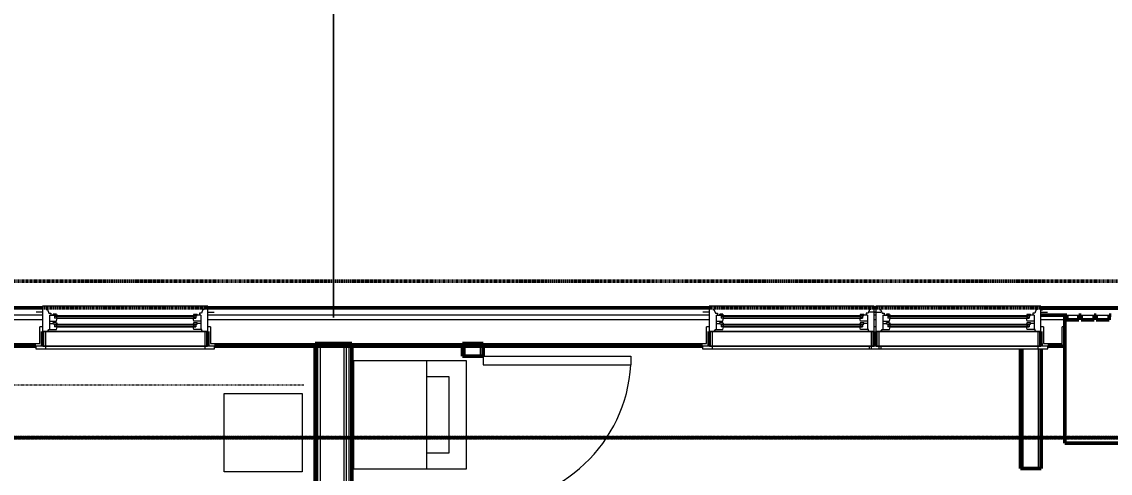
# Model space of a CAD drawing. Header units: inches. Extents: x -4217 to -1814, y 9706 to 12425.
# Drawn here: x -3410.5 to -3159.7, y 12080.5 to 12184.4 of the extents above; entities that cross this region are included whole.
import ezdxf

# ---------------------------------------------------------------- set-up
doc = ezdxf.new("R2010")
doc.units = ezdxf.units.IN
doc.header["$MEASUREMENT"] = 0
for name, pattern in [('Dash', [0.25, 0.125, -0.125]), ('Dash 1_16_', [0.125, 0.0625, -0.0625]), ('Double Dash 3_8_', [1, 0.375, -0.125, 0.125, -0.125, 0.125, -0.125])]:
    doc.linetypes.add(name, pattern=pattern)
for name, color, linetype, lineweight in [('A-ANNO-DIMS', 211, 'Continuous', 9), ('A-ANNO-DIMS-96', 211, 'Continuous', 9), ('A-DOOR-1', 250, 'Continuous', 9), ('A-DOOR-2', 90, 'Continuous', 20), ('A-GENM-2', 250, 'Continuous', 9), ('A-GENM-3', 10, 'Continuous', 50), ('A-GLAZ-1', 250, 'Continuous', 9), ('A-GLAZ-2', 90, 'Continuous', 20), ('A-GLAZ-4', 10, 'Continuous', 50), ('A-WALL', 113, 'Continuous', 13), ('A-WALL-3', 10, 'Continuous', 50), ('A-WALL-4', 50, 'Continuous', 13), ('C-PROP-LINE-1', 10, 'Double Dash 3_8_', 50), ('C-PROP-LINE-2', 91, 'Dash 1_16_', 50), ('I-FURN-1', 250, 'Continuous', 9), ('I-FURN-HDLN-1', 250, 'Dash', 9), ('I-WALL-3', 2, 'Continuous', 50), ('P-SANR-FIXT-2', 250, 'Continuous', 9)]:
    doc.layers.add(name, color=color, linetype=linetype, lineweight=lineweight)
doc.styles.add('Century Gothic', font='ufonts.com_century-gothic.ttf', dxfattribs={"height": 9})
doc.dimstyles.new('OD__1_8__Tol__', dxfattribs={"dimscale": 12, "dimtxt": 9.397514, "dimasz": 1, "dimexe": 0.75, "dimexo": 0.5, "dimgap": 0.125, "dimtad": 1, "dimdec": 3, "dimrnd": 0.125, "dimzin": 3, "dimdsep": 46, "dimlunit": 4, "dimtxsty": 'Century Gothic', "dimblk1": 'OBLIQUE', "dimblk2": 'OBLIQUE', "dimsah": 1, "dimcen": 0.09, "dimdle": 0.75, "dimazin": 0, "dimtfac": 1, "dimtdec": 4, "dimtix": 1, "dimtmove": 0, "dimatfit": 3, "dimfxl": 1, "dimtvp": 1, "dimtfill": 1, "dimfrac": 2, "dimtolj": 1, "dimtzin": 0, "dimarcsym": 2})

# ---------------------------------------------------------------- blocks, each defined once
blk = doc.blocks.new('DIMBLOCK1-FLOOR PLAN - 3RD FLOOR')
at = {"layer": 'A-ANNO-DIMS-96'}
for p, q in [((-3856.29, 12120.15), (-3856.29, 12244.86)), ((-3338.72, 12116.34), (-3338.72, 12244.86)), ((-3865.29, 12235.86), (-3338.72, 12235.86)), ((-3856.29, 12235.86), (-3856.29, 12120.15)), ((-3338.72, 12235.86), (-3338.72, 12116.34))]:
    blk.add_line(p, q, dxfattribs=at)
at = {"layer": 'A-ANNO-DIMS-96', "lineweight": 50}
for p, q in [((-3856.29, 12235.86), (-3850.29, 12241.86)), ((-3338.72, 12235.86), (-3332.72, 12241.86)), ((-3856.29, 12235.86), (-3862.29, 12229.86)), ((-3338.72, 12235.86), (-3344.72, 12229.86))]:
    blk.add_line(p, q, dxfattribs=at)
at = {"layer": 'A-ANNO-DIMS-96', "color": 0, "insert": (-3628.23, 12248.89), "char_height": 9, "width": 73.7481, "attachment_point": 1, "line_spacing_factor": 0.984502, "style": 'Century Gothic', "bg_fill": 3, "box_fill_scale": 1.25, "bg_fill_color": 256, "bg_fill_true_color": 13158600, "bg_fill_transparency": 0}
blk.add_mtext('43\' - 1 5/8"', dxfattribs=at)
blk = doc.blocks.new('_Oblique')
at = {"color": 0, "linetype": 'ByBlock', "lineweight": -2}
blk.add_line((-0.5, -0.5), (0.5, 0.5), dxfattribs=at)
blk = doc.blocks.new('DIMBLOCK2-FLOOR PLAN - 3RD FLOOR')
at = {"layer": 'A-ANNO-DIMS-96'}
for p, q in [((-3338.72, 12116.34), (-3338.72, 12244.86)), ((-3137.12, 12116.34), (-3137.12, 12244.86)), ((-3338.72, 12235.86), (-3137.12, 12235.86)), ((-3338.72, 12235.86), (-3338.72, 12116.34)), ((-3137.12, 12235.86), (-3137.12, 12116.34))]:
    blk.add_line(p, q, dxfattribs=at)
at = {"layer": 'A-ANNO-DIMS-96', "lineweight": 50}
for p, q in [((-3338.72, 12235.86), (-3332.72, 12241.86)), ((-3137.12, 12235.86), (-3131.12, 12241.86)), ((-3338.72, 12235.86), (-3344.72, 12229.86)), ((-3137.12, 12235.86), (-3143.12, 12229.86))]:
    blk.add_line(p, q, dxfattribs=at)
at = {"layer": 'A-ANNO-DIMS-96', "color": 0, "insert": (-3268.65, 12248.89), "char_height": 9, "width": 73.7481, "attachment_point": 1, "line_spacing_factor": 0.984502, "style": 'Century Gothic', "bg_fill": 3, "box_fill_scale": 1.25, "bg_fill_color": 256, "bg_fill_true_color": 13158600, "bg_fill_transparency": 0}
blk.add_mtext('16\' - 9 5/8"', dxfattribs=at)

msp = doc.modelspace()

# ---------------------------------------------------------------- linework, layer by layer
at = {"layer": 'A-DOOR-1'}
msp.add_arc((-3304.22233, 12107.4019), 34.06659, 270, 356.634313, dxfattribs=at)
at = {"layer": 'A-DOOR-2'}
for p, q in [((-3304.22233, 12107.4019), (-3270.2145, 12107.4019)), ((-3304.22233, 12107.4019), (-3304.22233, 12105.4019)), ((-3270.2145, 12107.4019), (-3270.2145, 12105.4019)), ((-3304.22233, 12105.4019), (-3270.2145, 12105.4019))]:
    msp.add_line(p, q, dxfattribs=at)
at = {"layer": 'A-GENM-3'}
msp.add_line((-3170.19874, 12087.4019), (-3142.32374, 12087.4019), dxfattribs=at)
at = {"layer": 'A-WALL'}
for p, q in [((-3342.34874, 11724.7394), (-3342.34874, 12110.3394)), ((-3341.72374, 11724.7394), (-3341.72374, 12110.3394)), ((-3336.22374, 11724.7394), (-3336.22374, 12110.3394)), ((-3335.72374, 11989.00259), (-3335.72374, 12110.3394)), ((-3335.09874, 11989.00259), (-3335.09874, 12110.3394))]:
    msp.add_line(p, q, dxfattribs=at)
at = {"layer": 'A-WALL-3'}
for p, q in [((-3308.97233, 12107.4019), (-3304.22233, 12107.4019)), ((-3180.39952, 12081.5968), (-3175.64952, 12081.5968))]:
    msp.add_line(p, q, dxfattribs=at)
at = {"layer": 'C-PROP-LINE-1'}
msp.add_line((-3833.41046, 12088.68951), (-1910.90801, 12088.68951), dxfattribs=at)
at = {"layer": 'C-PROP-LINE-2'}
msp.add_line((-2099.26202, 12088.5894), (-3832.16202, 12088.5894), dxfattribs=at)
at = {"layer": 'I-FURN-1'}
for p, q in [((-3363.94618, 12098.79934), (-3345.94618, 12098.79934)), ((-3363.94618, 12080.79934), (-3363.94618, 12098.79934)), ((-3345.94618, 12098.79934), (-3345.94618, 12080.79934)), ((-3345.94618, 12080.79934), (-3363.94618, 12080.79934))]:
    msp.add_line(p, q, dxfattribs=at)
at = {"layer": 'I-FURN-HDLN-1'}
msp.add_line((-3461.44618, 12100.79934), (-3345.44618, 12100.79934), dxfattribs=at)
at = {"layer": 'I-WALL-3'}
for p, q in [((-3342.97374, 12110.3394), (-3342.97374, 11725.3644)), ((-3334.47374, 12110.3394), (-3342.97374, 12110.3394)), ((-3334.47374, 11989.00259), (-3334.47374, 12110.3394))]:
    msp.add_line(p, q, dxfattribs=at)
at = {"layer": 'P-SANR-FIXT-2'}
for p, q in [((-3334.13483, 12106.4019), (-3308.13483, 12106.4019)), ((-3334.13483, 12106.4019), (-3334.13483, 12081.4019)), ((-3317.22858, 12081.4019), (-3317.22858, 12106.4019)), ((-3308.13483, 12106.4019), (-3308.13483, 12081.4019)), ((-3312.04108, 12102.6519), (-3317.22858, 12102.6519)), ((-3312.04108, 12085.1519), (-3312.04108, 12102.6519)), ((-3317.22858, 12085.1519), (-3312.04108, 12085.1519)), ((-3308.13483, 12081.4019), (-3334.13483, 12081.4019))]:
    msp.add_line(p, q, dxfattribs=at)

# ---------------------------------------------------------------- next in the draw order: dimensions: what is measured, and where the dimension line sits
at = {"layer": 'A-ANNO-DIMS'}
dim = msp.add_linear_dim(base=(-3338.7237366793, 12235.8569580195), p1=(-3856.2862366797, 12114.1518961105), p2=(-3338.7237366793, 12110.3393961105), dimstyle='OD__1_8__Tol__', override={"dimpost": '<>', "dimfxl": 517.576542}, dxfattribs=at)
dim.commit()
dim.dimension.update_dxf_attribs({"geometry": 'DIMBLOCK1-FLOOR PLAN - 3RD FLOOR', "text_midpoint": (-3597.5049866795, 12242.5819750534)})

# ---------------------------------------------------------------- next in the draw order: linework, layer by layer
at = {"layer": 'A-GLAZ-1'}
for p, q in [((-3403.01671, 12116.6519), (-3402.42296, 12116.6519)), ((-3402.54796, 12116.6519), (-3402.54796, 12116.2769)), ((-3402.42296, 12116.7769), (-3371.02452, 12116.7769)), ((-3402.42296, 12116.6519), (-3371.02452, 12116.6519)), ((-3370.43077, 12116.6519), (-3371.02452, 12116.6519)), ((-3370.89952, 12116.6519), (-3370.89952, 12116.2769)), ((-3403.01671, 12116.2769), (-3402.42296, 12116.2769)), ((-3403.01671, 12114.7144), (-3402.42296, 12114.7144)), ((-3403.01671, 12114.3394), (-3402.42296, 12114.3394)), ((-3402.54796, 12114.7144), (-3402.54796, 12114.3394)), ((-3402.42296, 12116.2769), (-3371.02452, 12116.2769)), ((-3402.42296, 12116.1519), (-3371.02452, 12116.1519)), ((-3402.42296, 12114.8394), (-3371.02452, 12114.8394)), ((-3402.42296, 12114.7144), (-3371.02452, 12114.7144)), ((-3402.42296, 12114.3394), (-3371.02452, 12114.3394)), ((-3402.42296, 12114.2144), (-3371.02452, 12114.2144)), ((-3370.43077, 12116.2769), (-3371.02452, 12116.2769)), ((-3370.43077, 12114.7144), (-3371.02452, 12114.7144)), ((-3370.43077, 12114.3394), (-3371.02452, 12114.3394)), ((-3370.89952, 12114.7144), (-3370.89952, 12114.3394)), ((-3367.77452, 12113.0894), (-3405.67296, 12113.0894)), ((-3405.67296, 12113.0894), (-3405.67296, 12109.7144)), ((-3405.04796, 12113.0894), (-3405.04796, 12109.7144)), ((-3368.39952, 12113.0894), (-3368.39952, 12109.7144)), ((-3367.77452, 12109.7144), (-3367.77452, 12113.0894)), ((-3366.14952, 12109.7144), (-3407.29796, 12109.7144)), ((-3407.29796, 12109.7144), (-3407.29796, 12109.0894)), ((-3407.29796, 12109.0894), (-3366.14952, 12109.0894)), ((-3405.67296, 12109.7144), (-3367.77452, 12109.7144)), ((-3405.04796, 12109.7144), (-3405.04796, 12109.0894)), ((-3368.39952, 12109.7144), (-3368.39952, 12109.0894)), ((-3366.14952, 12109.0894), (-3366.14952, 12109.7144))]:
    msp.add_line(p, q, dxfattribs=at)
at = {"layer": 'A-GLAZ-2'}
for p, q in [((-3367.71202, 12118.9644), (-3405.73546, 12118.9644)), ((-3405.73546, 12118.9644), (-3405.73546, 12113.0894)), ((-3404.92296, 12118.9644), (-3404.92296, 12118.1519)), ((-3368.52452, 12118.9644), (-3368.52452, 12118.1519)), ((-3367.71202, 12113.0894), (-3367.71202, 12118.9644)), ((-3405.73546, 12117.5894), (-3407.23546, 12117.5894)), ((-3404.92296, 12118.1519), (-3404.64827, 12118.1519)), ((-3404.64827, 12118.1519), (-3404.32921, 12117.3394)), ((-3404.32921, 12117.3394), (-3403.86046, 12117.3394)), ((-3404.14171, 12116.9019), (-3403.29796, 12116.9019)), ((-3404.14171, 12116.9019), (-3404.14171, 12113.5894)), ((-3403.86046, 12117.3394), (-3403.86046, 12116.9019)), ((-3402.57921, 12117.12065), (-3403.29796, 12117.12065)), ((-3403.29796, 12116.7769), (-3403.29796, 12117.12065)), ((-3402.42608, 12116.7769), (-3403.29796, 12116.7769)), ((-3403.01671, 12116.7769), (-3403.01671, 12116.1519)), ((-3402.57921, 12117.12065), (-3402.42608, 12116.7769)), ((-3370.86827, 12117.12065), (-3371.02139, 12116.7769)), ((-3371.02139, 12116.7769), (-3370.14952, 12116.7769)), ((-3370.86827, 12117.12065), (-3370.14952, 12117.12065)), ((-3370.43077, 12116.7769), (-3370.43077, 12116.1519)), ((-3370.14952, 12116.7769), (-3370.14952, 12117.12065)), ((-3369.30577, 12116.9019), (-3370.14952, 12116.9019)), ((-3369.58702, 12117.3394), (-3369.58702, 12116.9019)), ((-3369.11827, 12117.3394), (-3369.58702, 12117.3394)), ((-3369.30577, 12116.9019), (-3369.30577, 12113.5894)), ((-3368.7992, 12118.1519), (-3369.11827, 12117.3394)), ((-3368.52452, 12118.1519), (-3368.7992, 12118.1519)), ((-3367.71202, 12117.5894), (-3366.21202, 12117.5894)), ((-3404.14171, 12115.5269), (-3402.57921, 12115.5269)), ((-3404.14171, 12114.9644), (-3403.29796, 12114.9644)), ((-3402.57921, 12115.18315), (-3403.29796, 12115.18315)), ((-3403.29796, 12114.8394), (-3403.29796, 12115.18315)), ((-3402.42608, 12114.8394), (-3403.29796, 12114.8394)), ((-3402.42296, 12116.1519), (-3403.01671, 12116.1519)), ((-3403.01671, 12114.8394), (-3403.01671, 12114.2144)), ((-3402.42296, 12114.2144), (-3403.01671, 12114.2144)), ((-3402.57921, 12115.5269), (-3402.42296, 12116.1519)), ((-3402.57921, 12115.18315), (-3402.42608, 12114.8394)), ((-3402.57921, 12113.5894), (-3402.42296, 12114.2144)), ((-3371.02452, 12116.1519), (-3370.43077, 12116.1519)), ((-3370.86827, 12115.5269), (-3371.02452, 12116.1519)), ((-3371.02452, 12114.2144), (-3370.43077, 12114.2144)), ((-3370.86827, 12113.5894), (-3371.02452, 12114.2144)), ((-3370.86827, 12115.18315), (-3371.02139, 12114.8394)), ((-3371.02139, 12114.8394), (-3370.14952, 12114.8394)), ((-3369.30577, 12115.5269), (-3370.86827, 12115.5269)), ((-3370.86827, 12115.18315), (-3370.14952, 12115.18315)), ((-3370.43077, 12114.8394), (-3370.43077, 12114.2144)), ((-3370.14952, 12114.8394), (-3370.14952, 12115.18315)), ((-3369.30577, 12114.9644), (-3370.14952, 12114.9644)), ((-3405.73546, 12113.0894), (-3367.71202, 12113.0894)), ((-3404.39171, 12113.36956), (-3404.72559, 12113.0894)), ((-3404.39171, 12113.36956), (-3404.39171, 12113.5894)), ((-3404.39171, 12113.5894), (-3402.57921, 12113.5894)), ((-3369.05577, 12113.5894), (-3370.86827, 12113.5894)), ((-3369.05577, 12113.36956), (-3369.05577, 12113.5894)), ((-3369.05577, 12113.36956), (-3368.72189, 12113.0894))]:
    msp.add_line(p, q, dxfattribs=at)
at = {"layer": 'A-WALL-3'}
for p, q in [((-3405.73546, 12118.5894), (-3444.51202, 12118.5894)), ((-3405.73546, 12109.7144), (-3405.73546, 12113.0894)), ((-3367.71202, 12113.0894), (-3367.71202, 12109.7144)), ((-3442.94952, 12109.7144), (-3407.29796, 12109.7144))]:
    msp.add_line(p, q, dxfattribs=at)
at = {"layer": 'A-WALL-4'}
for p, q in [((-3405.73546, 12118.3394), (-3444.51202, 12118.3394)), ((-3405.73546, 12116.8394), (-3444.51202, 12116.8394)), ((-3405.73546, 12115.8394), (-3444.51202, 12115.8394)), ((-3406.36046, 12110.3394), (-3406.36046, 12114.1519)), ((-3405.73546, 12114.1519), (-3406.36046, 12114.1519)), ((-3367.08702, 12114.1519), (-3367.71202, 12114.1519)), ((-3367.08702, 12114.1519), (-3367.08702, 12110.3394)), ((-3443.88702, 12110.3394), (-3406.36046, 12110.3394))]:
    msp.add_line(p, q, dxfattribs=at)

# ---------------------------------------------------------------- next in the draw order: dimensions: what is measured, and where the dimension line sits
at = {"layer": 'A-ANNO-DIMS'}
dim = msp.add_linear_dim(base=(-3137.12374, 12235.85696), p1=(-3338.72374, 12110.3394), p2=(-3137.12374, 12110.3394), dimstyle='OD__1_8__Tol__', override={"dimpost": '<>', "dimfxl": 201.6}, dxfattribs=at)
dim.commit()
dim.dimension.update_dxf_attribs({"geometry": 'DIMBLOCK2-FLOOR PLAN - 3RD FLOOR', "text_midpoint": (-3237.92374, 12242.58198)})

# ---------------------------------------------------------------- next in the draw order: linework, layer by layer
at = {"layer": 'A-GENM-2'}
for p, q in [((-3169.76124, 12116.8394), (-3166.96436, 12116.8394)), ((-3166.46436, 12116.8394), (-3163.47999, 12116.8394)), ((-3162.97999, 12116.8394), (-3159.99561, 12116.8394))]:
    msp.add_line(p, q, dxfattribs=at)
at = {"layer": 'A-GENM-3'}
for p, q in [((-3170.19874, 12116.8394), (-3170.19874, 12087.4019)), ((-3169.76124, 12116.8394), (-3170.19874, 12116.8394)), ((-3169.76124, 12115.8394), (-3169.76124, 12116.8394)), ((-3166.46436, 12116.8394), (-3166.96436, 12116.8394)), ((-3166.96436, 12116.8394), (-3166.96436, 12115.8394)), ((-3166.46436, 12115.8394), (-3166.46436, 12116.8394)), ((-3162.97999, 12116.8394), (-3163.47999, 12116.8394)), ((-3163.47999, 12116.8394), (-3163.47999, 12115.8394)), ((-3162.97999, 12115.8394), (-3162.97999, 12116.8394)), ((-3159.49561, 12116.8394), (-3159.99561, 12116.8394)), ((-3159.99561, 12116.8394), (-3159.99561, 12115.8394)), ((-3166.96436, 12115.8394), (-3169.76124, 12115.8394)), ((-3163.47999, 12115.8394), (-3166.46436, 12115.8394)), ((-3159.99561, 12115.8394), (-3162.97999, 12115.8394))]:
    msp.add_line(p, q, dxfattribs=at)
at = {"layer": 'A-GLAZ-1'}
for p, q in [((-3249.41671, 12116.6519), (-3248.82296, 12116.6519)), ((-3248.94796, 12116.6519), (-3248.94796, 12116.2769)), ((-3248.82296, 12116.7769), (-3217.42452, 12116.7769)), ((-3248.82296, 12116.6519), (-3217.42452, 12116.6519)), ((-3216.83077, 12116.6519), (-3217.42452, 12116.6519)), ((-3217.29952, 12116.6519), (-3217.29952, 12116.2769)), ((-3211.01671, 12116.6519), (-3210.42296, 12116.6519)), ((-3210.54796, 12116.6519), (-3210.54796, 12116.2769)), ((-3210.42296, 12116.7769), (-3179.02452, 12116.7769)), ((-3210.42296, 12116.6519), (-3179.02452, 12116.6519)), ((-3178.43077, 12116.6519), (-3179.02452, 12116.6519)), ((-3178.89952, 12116.6519), (-3178.89952, 12116.2769)), ((-3249.41671, 12116.2769), (-3248.82296, 12116.2769)), ((-3249.41671, 12114.7144), (-3248.82296, 12114.7144)), ((-3249.41671, 12114.3394), (-3248.82296, 12114.3394)), ((-3248.94796, 12114.7144), (-3248.94796, 12114.3394)), ((-3248.82296, 12116.2769), (-3217.42452, 12116.2769)), ((-3248.82296, 12116.1519), (-3217.42452, 12116.1519)), ((-3248.82296, 12114.8394), (-3217.42452, 12114.8394)), ((-3248.82296, 12114.7144), (-3217.42452, 12114.7144)), ((-3248.82296, 12114.3394), (-3217.42452, 12114.3394)), ((-3248.82296, 12114.2144), (-3217.42452, 12114.2144)), ((-3216.83077, 12116.2769), (-3217.42452, 12116.2769)), ((-3216.83077, 12114.7144), (-3217.42452, 12114.7144)), ((-3216.83077, 12114.3394), (-3217.42452, 12114.3394)), ((-3217.29952, 12114.7144), (-3217.29952, 12114.3394)), ((-3211.01671, 12116.2769), (-3210.42296, 12116.2769)), ((-3211.01671, 12114.7144), (-3210.42296, 12114.7144)), ((-3211.01671, 12114.3394), (-3210.42296, 12114.3394)), ((-3210.54796, 12114.7144), (-3210.54796, 12114.3394)), ((-3210.42296, 12116.2769), (-3179.02452, 12116.2769)), ((-3210.42296, 12116.1519), (-3179.02452, 12116.1519)), ((-3210.42296, 12114.8394), (-3179.02452, 12114.8394)), ((-3210.42296, 12114.7144), (-3179.02452, 12114.7144)), ((-3210.42296, 12114.3394), (-3179.02452, 12114.3394)), ((-3210.42296, 12114.2144), (-3179.02452, 12114.2144)), ((-3178.43077, 12116.2769), (-3179.02452, 12116.2769)), ((-3178.43077, 12114.7144), (-3179.02452, 12114.7144)), ((-3178.43077, 12114.3394), (-3179.02452, 12114.3394)), ((-3178.89952, 12114.7144), (-3178.89952, 12114.3394)), ((-3214.17452, 12113.0894), (-3252.07296, 12113.0894)), ((-3252.07296, 12113.0894), (-3252.07296, 12109.7144)), ((-3251.44796, 12113.0894), (-3251.44796, 12109.7144)), ((-3214.79952, 12113.0894), (-3214.79952, 12109.7144)), ((-3214.17452, 12109.7144), (-3214.17452, 12113.0894)), ((-3175.77452, 12113.0894), (-3213.67296, 12113.0894)), ((-3213.67296, 12113.0894), (-3213.67296, 12109.7144)), ((-3213.04796, 12113.0894), (-3213.04796, 12109.7144)), ((-3176.39952, 12113.0894), (-3176.39952, 12109.7144)), ((-3175.77452, 12109.7144), (-3175.77452, 12113.0894)), ((-3212.54952, 12109.7144), (-3253.69796, 12109.7144)), ((-3253.69796, 12109.7144), (-3253.69796, 12109.0894)), ((-3253.69796, 12109.0894), (-3212.54952, 12109.0894)), ((-3252.07296, 12109.7144), (-3214.17452, 12109.7144)), ((-3251.44796, 12109.7144), (-3251.44796, 12109.0894)), ((-3174.14952, 12109.7144), (-3215.29796, 12109.7144)), ((-3215.29796, 12109.7144), (-3215.29796, 12109.0894)), ((-3215.29796, 12109.0894), (-3174.14952, 12109.0894)), ((-3214.79952, 12109.7144), (-3214.79952, 12109.0894)), ((-3213.67296, 12109.7144), (-3175.77452, 12109.7144)), ((-3213.04796, 12109.7144), (-3213.04796, 12109.0894)), ((-3212.54952, 12109.0894), (-3212.54952, 12109.7144)), ((-3176.39952, 12109.7144), (-3176.39952, 12109.0894)), ((-3174.14952, 12109.0894), (-3174.14952, 12109.7144))]:
    msp.add_line(p, q, dxfattribs=at)
at = {"layer": 'A-GLAZ-2'}
for p, q in [((-3214.11202, 12118.9644), (-3252.13546, 12118.9644)), ((-3252.13546, 12118.9644), (-3252.13546, 12113.0894)), ((-3251.32296, 12118.9644), (-3251.32296, 12118.1519)), ((-3214.92452, 12118.9644), (-3214.92452, 12118.1519)), ((-3214.11202, 12113.0894), (-3214.11202, 12118.9644)), ((-3175.71202, 12118.9644), (-3213.73546, 12118.9644)), ((-3213.73546, 12118.9644), (-3213.73546, 12113.0894)), ((-3212.92296, 12118.9644), (-3212.92296, 12118.1519)), ((-3176.52452, 12118.9644), (-3176.52452, 12118.1519)), ((-3175.71202, 12113.0894), (-3175.71202, 12118.9644)), ((-3252.13546, 12117.5894), (-3253.63546, 12117.5894)), ((-3251.32296, 12118.1519), (-3251.04827, 12118.1519)), ((-3251.04827, 12118.1519), (-3250.72921, 12117.3394)), ((-3250.72921, 12117.3394), (-3250.26046, 12117.3394)), ((-3250.54171, 12116.9019), (-3249.69796, 12116.9019)), ((-3250.54171, 12116.9019), (-3250.54171, 12113.5894)), ((-3250.26046, 12117.3394), (-3250.26046, 12116.9019)), ((-3248.97921, 12117.12065), (-3249.69796, 12117.12065)), ((-3249.69796, 12116.7769), (-3249.69796, 12117.12065)), ((-3248.82608, 12116.7769), (-3249.69796, 12116.7769)), ((-3249.41671, 12116.7769), (-3249.41671, 12116.1519)), ((-3248.97921, 12117.12065), (-3248.82608, 12116.7769)), ((-3217.26827, 12117.12065), (-3217.42139, 12116.7769)), ((-3217.42139, 12116.7769), (-3216.54952, 12116.7769)), ((-3217.26827, 12117.12065), (-3216.54952, 12117.12065)), ((-3216.83077, 12116.7769), (-3216.83077, 12116.1519)), ((-3216.54952, 12116.7769), (-3216.54952, 12117.12065)), ((-3215.70577, 12116.9019), (-3216.54952, 12116.9019)), ((-3215.98702, 12117.3394), (-3215.98702, 12116.9019)), ((-3215.51827, 12117.3394), (-3215.98702, 12117.3394)), ((-3215.70577, 12116.9019), (-3215.70577, 12113.5894)), ((-3215.1992, 12118.1519), (-3215.51827, 12117.3394)), ((-3213.73546, 12117.5894), (-3215.23546, 12117.5894)), ((-3214.92452, 12118.1519), (-3215.1992, 12118.1519)), ((-3214.11202, 12117.5894), (-3212.61202, 12117.5894)), ((-3212.92296, 12118.1519), (-3212.64827, 12118.1519)), ((-3212.64827, 12118.1519), (-3212.32921, 12117.3394)), ((-3212.32921, 12117.3394), (-3211.86046, 12117.3394)), ((-3212.14171, 12116.9019), (-3211.29796, 12116.9019)), ((-3212.14171, 12116.9019), (-3212.14171, 12113.5894)), ((-3211.86046, 12117.3394), (-3211.86046, 12116.9019)), ((-3210.57921, 12117.12065), (-3211.29796, 12117.12065)), ((-3211.29796, 12116.7769), (-3211.29796, 12117.12065)), ((-3210.42608, 12116.7769), (-3211.29796, 12116.7769)), ((-3211.01671, 12116.7769), (-3211.01671, 12116.1519)), ((-3210.57921, 12117.12065), (-3210.42608, 12116.7769)), ((-3178.86827, 12117.12065), (-3179.02139, 12116.7769)), ((-3179.02139, 12116.7769), (-3178.14952, 12116.7769)), ((-3178.86827, 12117.12065), (-3178.14952, 12117.12065)), ((-3178.43077, 12116.7769), (-3178.43077, 12116.1519)), ((-3178.14952, 12116.7769), (-3178.14952, 12117.12065)), ((-3177.30577, 12116.9019), (-3178.14952, 12116.9019)), ((-3177.58702, 12117.3394), (-3177.58702, 12116.9019)), ((-3177.11827, 12117.3394), (-3177.58702, 12117.3394)), ((-3177.30577, 12116.9019), (-3177.30577, 12113.5894)), ((-3176.7992, 12118.1519), (-3177.11827, 12117.3394)), ((-3176.52452, 12118.1519), (-3176.7992, 12118.1519)), ((-3175.71202, 12117.5894), (-3174.21202, 12117.5894)), ((-3250.54171, 12115.5269), (-3248.97921, 12115.5269)), ((-3250.54171, 12114.9644), (-3249.69796, 12114.9644)), ((-3248.97921, 12115.18315), (-3249.69796, 12115.18315)), ((-3249.69796, 12114.8394), (-3249.69796, 12115.18315)), ((-3248.82608, 12114.8394), (-3249.69796, 12114.8394)), ((-3248.82296, 12116.1519), (-3249.41671, 12116.1519)), ((-3249.41671, 12114.8394), (-3249.41671, 12114.2144)), ((-3248.82296, 12114.2144), (-3249.41671, 12114.2144)), ((-3248.97921, 12115.5269), (-3248.82296, 12116.1519)), ((-3248.97921, 12115.18315), (-3248.82608, 12114.8394)), ((-3248.97921, 12113.5894), (-3248.82296, 12114.2144)), ((-3217.42452, 12116.1519), (-3216.83077, 12116.1519)), ((-3217.26827, 12115.5269), (-3217.42452, 12116.1519)), ((-3217.42452, 12114.2144), (-3216.83077, 12114.2144)), ((-3217.26827, 12113.5894), (-3217.42452, 12114.2144)), ((-3217.26827, 12115.18315), (-3217.42139, 12114.8394)), ((-3217.42139, 12114.8394), (-3216.54952, 12114.8394)), ((-3215.70577, 12115.5269), (-3217.26827, 12115.5269)), ((-3217.26827, 12115.18315), (-3216.54952, 12115.18315)), ((-3216.83077, 12114.8394), (-3216.83077, 12114.2144)), ((-3216.54952, 12114.8394), (-3216.54952, 12115.18315)), ((-3215.70577, 12114.9644), (-3216.54952, 12114.9644)), ((-3212.14171, 12115.5269), (-3210.57921, 12115.5269)), ((-3212.14171, 12114.9644), (-3211.29796, 12114.9644)), ((-3210.57921, 12115.18315), (-3211.29796, 12115.18315)), ((-3211.29796, 12114.8394), (-3211.29796, 12115.18315)), ((-3210.42608, 12114.8394), (-3211.29796, 12114.8394)), ((-3210.42296, 12116.1519), (-3211.01671, 12116.1519)), ((-3211.01671, 12114.8394), (-3211.01671, 12114.2144)), ((-3210.42296, 12114.2144), (-3211.01671, 12114.2144)), ((-3210.57921, 12115.5269), (-3210.42296, 12116.1519)), ((-3210.57921, 12115.18315), (-3210.42608, 12114.8394)), ((-3210.57921, 12113.5894), (-3210.42296, 12114.2144)), ((-3179.02452, 12116.1519), (-3178.43077, 12116.1519)), ((-3178.86827, 12115.5269), (-3179.02452, 12116.1519)), ((-3179.02452, 12114.2144), (-3178.43077, 12114.2144)), ((-3178.86827, 12113.5894), (-3179.02452, 12114.2144)), ((-3178.86827, 12115.18315), (-3179.02139, 12114.8394)), ((-3179.02139, 12114.8394), (-3178.14952, 12114.8394)), ((-3177.30577, 12115.5269), (-3178.86827, 12115.5269)), ((-3178.86827, 12115.18315), (-3178.14952, 12115.18315)), ((-3178.43077, 12114.8394), (-3178.43077, 12114.2144)), ((-3178.14952, 12114.8394), (-3178.14952, 12115.18315)), ((-3177.30577, 12114.9644), (-3178.14952, 12114.9644)), ((-3252.13546, 12113.0894), (-3214.11202, 12113.0894)), ((-3250.79171, 12113.36956), (-3251.12559, 12113.0894)), ((-3250.79171, 12113.36956), (-3250.79171, 12113.5894)), ((-3250.79171, 12113.5894), (-3248.97921, 12113.5894)), ((-3215.45577, 12113.5894), (-3217.26827, 12113.5894)), ((-3215.45577, 12113.36956), (-3215.45577, 12113.5894)), ((-3215.45577, 12113.36956), (-3215.12189, 12113.0894)), ((-3213.73546, 12113.0894), (-3175.71202, 12113.0894)), ((-3212.39171, 12113.36956), (-3212.72559, 12113.0894)), ((-3212.39171, 12113.36956), (-3212.39171, 12113.5894)), ((-3212.39171, 12113.5894), (-3210.57921, 12113.5894)), ((-3177.05577, 12113.5894), (-3178.86827, 12113.5894)), ((-3177.05577, 12113.36956), (-3177.05577, 12113.5894)), ((-3177.05577, 12113.36956), (-3176.72189, 12113.0894))]:
    msp.add_line(p, q, dxfattribs=at)
at = {"layer": 'A-GLAZ-4'}
for p, q in [((-3175.33546, 12118.5894), (-3137.31202, 12118.5894)), ((-3137.31202, 12118.5269), (-3175.33546, 12118.5269))]:
    msp.add_line(p, q, dxfattribs=at)
at = {"layer": 'A-WALL-3'}
for p, q in [((-3252.13546, 12118.5894), (-3367.71202, 12118.5894)), ((-3213.73546, 12118.5894), (-3214.11202, 12118.5894)), ((-3175.33546, 12118.5894), (-3175.71202, 12118.5894)), ((-3175.71202, 12118.3394), (-3175.33546, 12118.3394)), ((-3170.19874, 12116.8394), (-3175.71202, 12116.8394)), ((-3175.33546, 12118.3394), (-3175.33546, 12118.5894)), ((-3170.19874, 12109.7144), (-3170.19874, 12116.8394)), ((-3252.13546, 12109.7144), (-3252.13546, 12113.0894)), ((-3214.11202, 12113.0894), (-3214.11202, 12109.7144)), ((-3213.73546, 12109.7144), (-3213.73546, 12113.0894)), ((-3175.71202, 12113.0894), (-3175.71202, 12109.7144)), ((-3366.14952, 12109.7144), (-3253.69796, 12109.7144)), ((-3308.97233, 12110.3394), (-3308.97233, 12107.4019)), ((-3304.22233, 12110.3394), (-3308.97233, 12110.3394)), ((-3304.22233, 12107.4019), (-3304.22233, 12110.3394)), ((-3180.39952, 12109.0894), (-3180.39952, 12081.5968)), ((-3175.64952, 12110.3394), (-3175.77452, 12110.3394)), ((-3175.64952, 12109.7144), (-3175.64952, 12110.3394)), ((-3175.64952, 12081.5968), (-3175.64952, 12109.0894)), ((-3174.14952, 12109.7144), (-3170.19874, 12109.7144))]:
    msp.add_line(p, q, dxfattribs=at)
at = {"layer": 'A-WALL-4'}
for p, q in [((-3252.13546, 12118.3394), (-3367.71202, 12118.3394)), ((-3252.13546, 12116.8394), (-3367.71202, 12116.8394)), ((-3213.73546, 12118.3394), (-3214.11202, 12118.3394)), ((-3213.73546, 12116.8394), (-3214.11202, 12116.8394)), ((-3252.13546, 12115.8394), (-3367.71202, 12115.8394)), ((-3252.76046, 12110.3394), (-3252.76046, 12114.1519)), ((-3252.13546, 12114.1519), (-3252.76046, 12114.1519)), ((-3213.73546, 12115.8394), (-3214.11202, 12115.8394)), ((-3213.73546, 12114.1519), (-3214.11202, 12114.1519)), ((-3170.19874, 12115.8394), (-3175.71202, 12115.8394)), ((-3175.08702, 12114.1519), (-3175.71202, 12114.1519)), ((-3175.08702, 12114.1519), (-3175.08702, 12110.3394)), ((-3170.82374, 12110.3394), (-3170.82374, 12114.1519)), ((-3170.19874, 12114.1519), (-3170.82374, 12114.1519)), ((-3367.08702, 12110.3394), (-3252.76046, 12110.3394)), ((-3308.34733, 12107.4019), (-3308.34733, 12110.3394)), ((-3304.84733, 12107.4019), (-3304.84733, 12110.3394)), ((-3179.77452, 12081.5968), (-3179.77452, 12109.0894)), ((-3176.27452, 12081.5968), (-3176.27452, 12109.0894)), ((-3175.08702, 12110.3394), (-3170.82374, 12110.3394))]:
    msp.add_line(p, q, dxfattribs=at)
at = {"layer": 'C-PROP-LINE-1'}
msp.add_line((-3869.44796, 12124.68951), (-1910.90801, 12124.68951), dxfattribs=at)
at = {"layer": 'C-PROP-LINE-2'}
msp.add_line((-2636.92374, 12118.5894), (-3860.72374, 12118.5894), dxfattribs=at)

doc.saveas('drawing.dxf')
